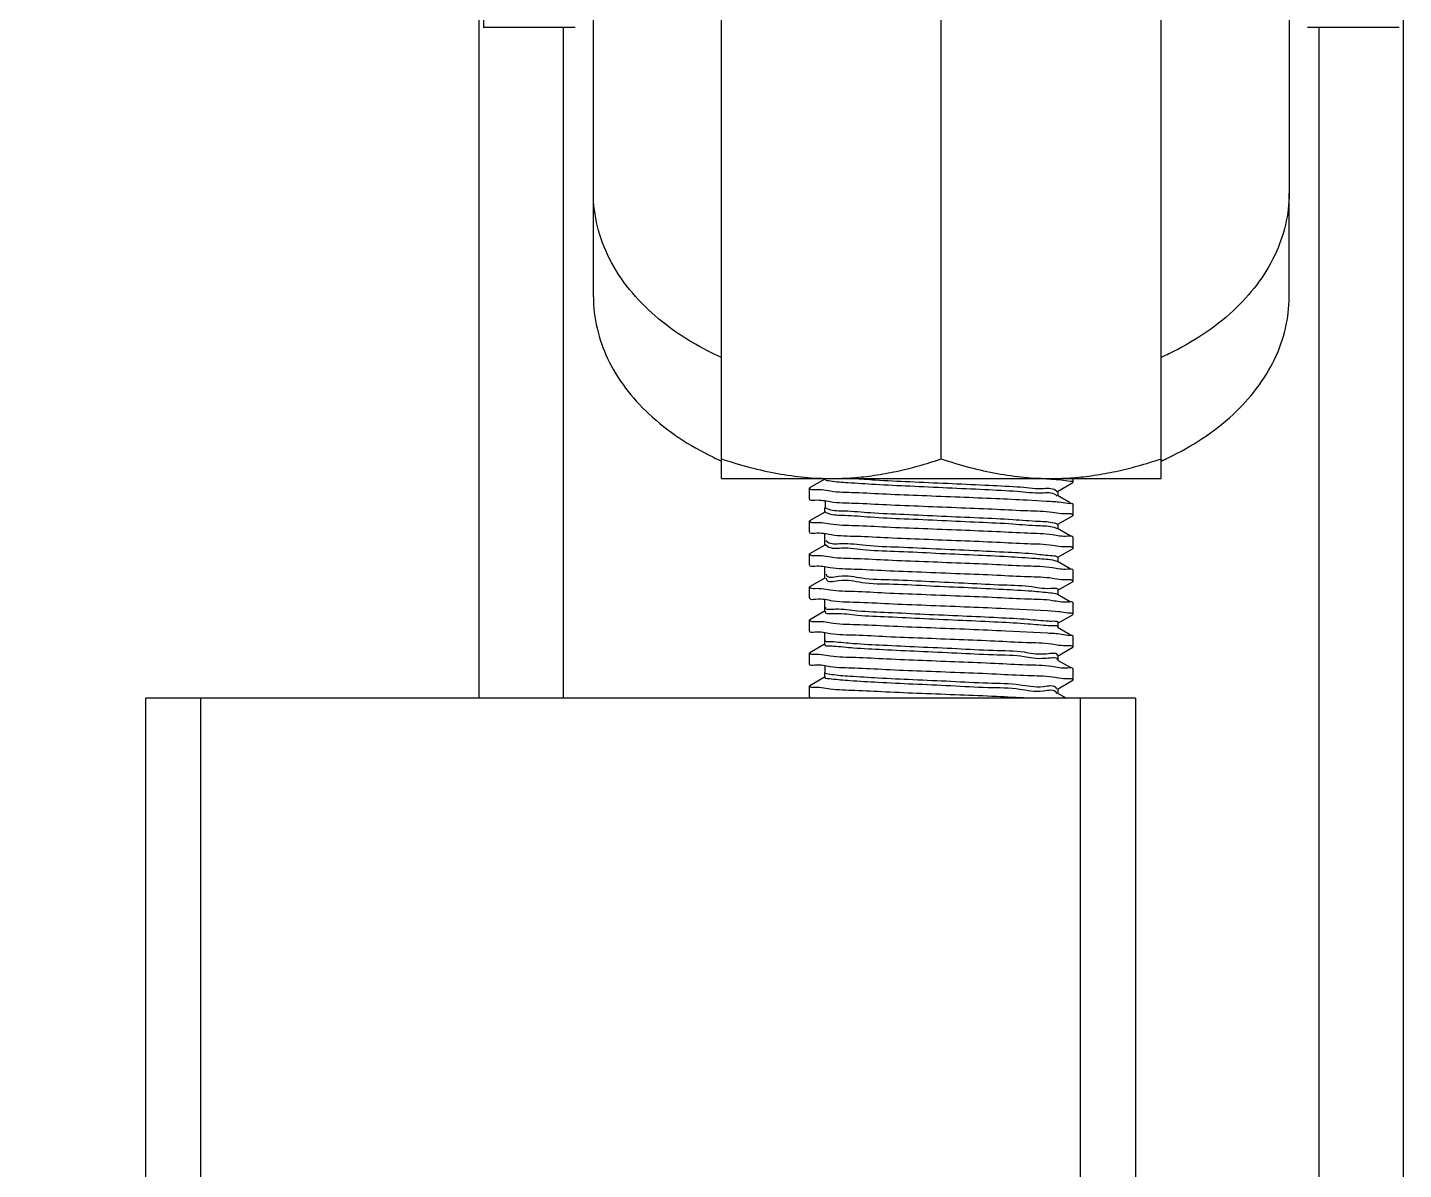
# Model space of a CAD drawing. Header units: millimetres. Extents: x -633009578 to 5705885, y -633235091 to 2571734.
# Drawn here: x 2467365 to 2467926, y 2004129 to 2004594 of the extents above; entities that cross this region are included whole.
import ezdxf

# ---------------------------------------------------------------- set-up
doc = ezdxf.new("R2010")
doc.units = ezdxf.units.MM
doc.header["$LTSCALE"] = 1000
doc.header["$MEASUREMENT"] = 0
doc.layers.get('0').update_dxf_attribs({"color": 9})
doc.layers.add('E-WIRE-系统', color=3, linetype='Continuous')
doc.styles.get("Standard").update_dxf_attribs({"font": 'simhei.ttf', "bigfont": 'hztxt.shx'})
doc.styles.add('TSSD_Dimension', font='simhei.ttf', dxfattribs={"width": 0.707, "bigfont": 'hztxt.shx'})
doc.dimstyles.get("Standard").update_dxf_attribs({"dimtxt": 0.18, "dimasz": 0.18, "dimexe": 0.18, "dimexo": 0.0625, "dimgap": 0.09, "dimtad": 0, "dimtih": 1, "dimtoh": 1, "dimdec": 4, "dimzin": 0, "dimdsep": 46, "dimtxsty": 'Standard', "dimcen": 0.09, "dimadec": 0, "dimazin": 0, "dimtfac": 1, "dimtdec": 4, "dimtofl": 0, "dimtmove": 0, "dimatfit": 3, "dimfxl": 1, "dimtolj": 1, "dimtzin": 0, "dimarcsym": 0})

# ---------------------------------------------------------------- blocks, each defined once
blk = doc.blocks.new('G$CF4FACE3C')
at = {"layer": 'E-WIRE-系统'}
for p, q in [((2282.004614396952, 7176.235928058974), (2282.004614396952, 7580.799991547246)), ((2443.8302397714, 7176.235928058974), (2443.8302397714, 7580.799991547246)), ((2362.917427079985, 7183.462768997415), (2362.917427079985, 7573.573150608107)), ((2234.753957264125, 7281.326877401094), (2234.753957264125, 7541.273375205579)), ((2491.041013241746, 7541.266804728424), (2491.041013241746, 7281.326877401094)), ((2194.287579997908, 7443.473159432062), (2194.287579997908, 7342.307216286077)), ((2192.696155785816, 7095.323115365463), (2192.696155785816, 7373.383338022861)), ((2192.696155793034, 7095.323115365463), (2192.696155793034, 7373.383338022861)), ((2533.138698371593, 5261.703392315772), (2533.138698371593, 7373.383338022861)), ((2533.138698366471, 5261.703392315772), (2533.138698366471, 7373.383338022861)), ((2228.009561049053, 7342.307216286077), (2194.287579997908, 7342.307216286077)), ((2223.807598077459, 7095.323115365463), (2223.807598077459, 7342.307216286077)), ((2531.507390501443, 7342.307216286077), (2497.785409451695, 7342.307216286077)), ((2502.027256080881, 5261.703392315772), (2502.027256080881, 7342.307216286077)), ((2234.753957264125, 7243.174811040517), (2234.753957264125, 7281.326877401094)), ((2491.041013241746, 7243.174811040517), (2491.041013241746, 7281.326877401094)), ((2223.807598067448, 7095.323115365463), (2223.807598067448, 7190.689115243731)), ((2502.027256091125, 5261.703392315772), (2502.027256091125, 7190.689115243731)), ((2282.004614396952, 7176.235928058974), (2443.8302397714, 7176.235928058974)), ((2314.369739470771, 7168.696710954537), (2314.369739470771, 7172.742351582041)), ((2314.484616969712, 7172.875263092457), (2320.105317666428, 7176.129076742218)), ((2319.602008205606, 7172.035088850069), (2322.051301636733, 7171.640851926059)), ((2401.687089122133, 7176.012726172456), (2397.856465522666, 7176.236629130668)), ((2403.348767004441, 7175.925962685142), (2401.687089122133, 7176.012726172456)), ((2411.350187275559, 7174.632231498719), (2405.729582865955, 7171.378473560093)), ((2405.859310618602, 7171.52865939145), (2405.859310618602, 7169.910403133952)), ((2411.465114695951, 7174.765171905863), (2411.465114695951, 7176.235928058974)), ((2314.484666934703, 7168.563770546112), (2314.369739470771, 7168.696710954537)), ((2320.209263607161, 7165.468798508751), (2320.23254100536, 7167.940745188273)), ((2394.550105586881, 7168.337296361453), (2401.687089122133, 7167.921444917447)), ((2405.228130078642, 7170.064160302398), (2405.27305335924, 7170.017866602284)), ((2405.27305335924, 7170.017866602284), (2405.430314765777, 7169.834264978883)), ((2405.729536542902, 7170.060615790426), (2410.330175384413, 7167.397161850356)), ((2411.35023723077, 7166.806802139967), (2411.465114695951, 7166.673890630133)), ((2411.465114695951, 7162.628250001348), (2411.465114695951, 7166.673890630133)), ((2314.484616969712, 7160.73834118864), (2320.105317666428, 7163.99215484981)), ((2319.975543582113, 7163.84194218216), (2319.975543582113, 7165.460198438959)), ((2320.209263607161, 7165.468798508751), (2321.442964804824, 7164.953761822428)), ((2406.233829209115, 7163.337767414981), (2403.819405636983, 7163.727104287944)), ((2411.350187275559, 7162.495309594902), (2405.729582865955, 7159.241551654995)), ((2314.369739470771, 7156.559789049439), (2314.369739470771, 7160.605429678224)), ((2314.484666934703, 7156.426848641713), (2314.369739470771, 7156.559789049439)), ((2319.60013139178, 7159.894640916609), (2321.992398607079, 7159.508279114845)), ((2405.340474569239, 7157.905297065619), (2405.412091831909, 7157.868049183278)), ((2405.412091831909, 7157.868049183278), (2405.609052837128, 7157.749889120576)), ((2405.729536542902, 7157.923693896621), (2410.330175384413, 7155.260239946074)), ((2405.859310618602, 7159.391737487051), (2405.859310618602, 7157.773481230135)), ((2314.484616969712, 7148.601419283892), (2320.105317666428, 7151.855232943431)), ((2319.975543582113, 7153.323276546202), (2319.998820979148, 7155.795223226654)), ((2319.975543582113, 7151.705020276946), (2319.975543582113, 7153.323276546202)), ((2320.278513599187, 7151.903830213123), (2320.939741847105, 7151.294908434153)), ((2320.370005034842, 7153.403113577631), (2320.939741847105, 7152.91316468094)), ((2406.23567191395, 7151.202570282039), (2403.845669286558, 7151.588240922312)), ((2411.35023723077, 7154.669880235684), (2411.465114695951, 7154.536968725268)), ((2411.465114695951, 7150.491328086471), (2411.465114695951, 7154.536968725268)), ((2314.369739470771, 7144.422867134563), (2314.369739470771, 7148.468507773359)), ((2319.608490870101, 7147.780193728977), (2322.364085445413, 7147.344164207927)), ((2411.350187275559, 7150.358387688524), (2405.729582865955, 7147.10462976119)), ((2405.859310618602, 7147.254815592547), (2405.859310618602, 7145.636559324455)), ((2314.484666934703, 7144.289926737198), (2314.369739470771, 7144.422867134563)), ((2319.975543582113, 7141.186354640755), (2319.998820979148, 7143.658301320858)), ((2319.975543582113, 7139.568098373245), (2319.975543582113, 7141.186354640755)), ((2320.523029169301, 7141.053342216066), (2320.54088205751, 7140.872567590442)), ((2405.425810399, 7145.834661732311), (2405.694888630882, 7145.721520989784)), ((2405.729536542902, 7145.786771992804), (2410.330175384413, 7143.123318082537)), ((2411.35023723077, 7142.532958331401), (2411.465114695951, 7142.400046820869)), ((2411.465114695951, 7138.354406193132), (2411.465114695951, 7142.400046820869)), ((2314.369739470771, 7132.285945240525), (2314.369739470771, 7136.331585868844)), ((2314.484616969712, 7136.464497389854), (2320.105317666428, 7139.718311038916)), ((2320.52217565896, 7139.553880823194), (2320.54088205751, 7139.254311323515)), ((2406.233753508888, 7139.064236133709), (2403.819773271913, 7139.453233288019)), ((2411.350187275559, 7138.221465785406), (2405.729582865955, 7134.967707856209)), ((2314.484666934703, 7132.153004833381), (2314.369739470771, 7132.285945240525)), ((2319.598749212688, 7135.616826507729), (2321.935292929877, 7135.23866643745)), ((2319.975543582113, 7129.049432725646), (2319.998820979148, 7131.521379405749)), ((2405.493150599999, 7133.80100022431), (2405.756287487457, 7133.694264622522)), ((2405.729536542902, 7133.649850087706), (2410.330175384413, 7130.98639617872)), ((2405.859310618602, 7135.11789368873), (2405.859310618602, 7133.499637421337)), ((2314.484616969712, 7124.327575486037), (2320.105317666428, 7127.581389135099)), ((2319.975543582113, 7127.431176468148), (2319.975543582113, 7129.049432725646)), ((2401.964827777119, 7127.446560339304), (2386.625716507435, 7128.266189133865)), ((2406.190025717486, 7127.161364407628), (2401.964827777119, 7127.446560339304)), ((2411.350187275559, 7126.084543881589), (2405.729582865955, 7122.830785951111)), ((2411.35023723077, 7130.396036437945), (2411.465114695951, 7130.263124916353)), ((2411.465114695951, 7126.217484289315), (2411.465114695951, 7130.263124916353)), ((2314.369739470771, 7120.149023335776), (2314.369739470771, 7124.194663963164)), ((2319.623959568795, 7123.54110434663), (2323.046230946435, 7123.021867540316)), ((2405.729536542902, 7121.512928172131), (2410.330175384413, 7118.849474242073)), ((2405.859310618602, 7122.980971773737), (2405.859310618602, 7121.362715516239)), ((2314.484666934703, 7120.016082927934), (2314.369739470771, 7120.149023335776)), ((2319.975543582113, 7116.912510821247), (2319.998820979148, 7119.384457501583)), ((2319.975543582113, 7115.294254563632), (2319.975543582113, 7116.912510821247)), ((2386.625716507435, 7120.174907857203), (2401.964827777119, 7119.355279083713)), ((2411.35023723077, 7118.259114534245), (2411.465114695951, 7118.126203011372)), ((2411.465114695951, 7114.080562383751), (2411.465114695951, 7118.126203011372)), ((2314.369739470771, 7108.012101431959), (2314.369739470771, 7112.057742058765)), ((2314.484616969712, 7112.190653580357), (2320.105317666428, 7115.444467230816)), ((2319.601252680179, 7111.351866294281), (2322.073608004255, 7110.954599392484)), ((2406.228485155851, 7114.774142844137), (2403.559866990196, 7115.198440892273)), ((2411.350187275559, 7113.947621976025), (2405.729582865955, 7110.693864036235)), ((2405.859310618602, 7110.844049868872), (2405.859310618602, 7109.22579361184)), ((2314.484666934703, 7107.879161024117), (2314.369739470771, 7108.012101431959)), ((2320.096645949408, 7104.775588926743), (2320.119923349936, 7107.247535606963)), ((2405.729536542902, 7109.376006278791), (2410.330175384413, 7106.712552338257)), ((2411.35023723077, 7106.122192627867), (2411.465114695951, 7105.989281106857)), ((2411.465114695951, 7101.94364047877), (2411.465114695951, 7105.989281106857)), ((2314.484616969712, 7100.05373167654), (2320.105317666428, 7103.307545326999)), ((2319.975543582113, 7103.157332659466), (2319.975543582113, 7104.775588926743)), ((2406.234915820183, 7102.655207981472), (2403.853043166222, 7103.040007664124)), ((2411.350187275559, 7101.810700070928), (2405.729582865955, 7098.556942132418)), ((2069.93740103161, 4827.627773420303), (2069.93740103161, 7095.323115365463)), ((2434.388438135618, 7095.323115365463), (2069.93740103161, 7095.323115365463)), ((2090.184680866078, 4827.627773420303), (2090.184680866078, 7095.323115365463)), ((2314.369739470771, 7095.875179526745), (2314.369739470771, 7099.920820154366)), ((2314.484666934703, 7095.742239119718), (2314.369739470771, 7095.875179526745)), ((2319.600714044878, 7099.210542892455), (2322.003528924193, 7098.822846643161)), ((2405.229275802616, 7097.351786816376), (2405.246016497957, 7097.310160976485)), ((2405.246016497957, 7097.310160976485), (2405.308226522058, 7097.122624778422)), ((2405.729536542902, 7097.239084415953), (2409.039029242471, 7095.323115365463)), ((2405.859310618602, 7098.707127974834), (2405.859310618602, 7097.088871707558)), ((2414.141158296261, 4827.627773420303), (2414.141158296261, 7095.323115365463)), ((2434.388438135618, 7095.323115365463), (2434.388438135618, 4827.627773420303))]:
    blk.add_line(p, q, dxfattribs=at)
for points, knots in [([(2282.004614396952, 7220.796907335171), (2273.181892365916, 7224.723297971534), (2257.00577458553, 7234.513920530095), (2239.269695990952, 7255.610381889972), (2234.753957264125, 7273.089070119779), (2234.753957264125, 7281.326877401094)], [0.3023441793799288, 0.3023441793799288, 0.3023441793799288, 0.3023441793799288, 0.5517010529999999, 0.7863496065000001, 1, 1, 1, 1]), ([(2491.041013241746, 7281.326877401094), (2491.041013241746, 7273.522974878666), (2487.029365969589, 7257.039492995595), (2470.710762786213, 7236.263420866453), (2454.465771846008, 7225.72315359104), (2444.816171484999, 7221.254570156685), (2443.8302397714, 7220.814864675514)], [0, 0, 0, 0, 0.2154245462, 0.4502094404999999, 0.7129092425, 0.7425986111207241, 0.7425986111207241, 0.7425986111207241, 0.7425986111207241]), ([(2234.753957264125, 7243.174811040517), (2234.753957264125, 7235.399077148992), (2238.734090696322, 7218.979944616207), (2254.939155701315, 7198.255564049585), (2271.192002648488, 7187.647378557245), (2280.907569424249, 7183.13373147219), (2282.004614396952, 7182.644957610988)], [0, 0, 0, 0, 0.2155450163, 0.4503444725, 0.7129666287, 0.7461361764619224, 0.7461361764619224, 0.7461361764619224, 0.7461361764619224]), ([(2443.8302397714, 7182.662846913678), (2444.733725433936, 7183.065769552602), (2454.339475469198, 7187.500005066511), (2470.588012662251, 7197.989864641684), (2487.002660731785, 7218.809335194645), (2491.041013241746, 7235.347140007769), (2491.041013241746, 7243.174811040517)], [0.2600278751697096, 0.2600278751697096, 0.2600278751697096, 0.2600278751697096, 0.2871380899, 0.5499034588000004, 0.7846766079999999, 1, 1, 1, 1])]:
    blk.add_open_spline(points, degree=3, knots=knots, dxfattribs=at)
for points, start_tangent, end_tangent in [([(2282.004614396952, 7183.462768997415), (2292.508916155901, 7180.324616462807), (2302.599513174035, 7178.07620907994), (2312.541996460874, 7176.701631426113), (2322.461020738585, 7176.235928058974)], (0.9486832981459642, -0.3162277657304615), (0.999999999998478, -1.728336463218756e-06)), ([(2322.461020738585, 7176.235928058974), (2330.39646489569, 7176.534526514472), (2338.336899439106, 7177.419889322133), (2346.330104060005, 7178.871771765407), (2354.48038650793, 7180.881935015204), (2362.917427079985, 7183.462768997415)], (0.9999999999999577, 0), (0.9486832981454347, 0.3162277657320138)), ([(2362.917427079985, 7183.462768997415), (2373.42172884848, 7180.324616462807), (2383.51232586964, 7178.07620907994), (2393.454809147632, 7176.701631426113), (2403.373833421385, 7176.235928058974)], (0.9486832981460293, -0.3162277657304416), (0.9999999999984973, -1.72833646390692e-06)), ([(2403.373833421385, 7176.235928058974), (2411.30927758757, 7176.534526514472), (2419.249712130986, 7177.419889322133), (2427.242916755378, 7178.871771765407), (2435.393199201906, 7180.881935015204), (2443.8302397714, 7183.462768997415)], (0.9999999999999072, 0), (0.9486832981494702, 0.3162277657202158)), ([(2314.369739470771, 7172.742351582041), (2316.328802433796, 7172.191727796919)], (0, -0.9999999999998099), (0.9993292757014728, 0.03661964946034815)), ([(2316.328802433796, 7172.191727796919), (2319.602008205606, 7172.035088850069)], (0.9993292754641927, 0.03661965592533803), (0.9909656777976994, -0.1341157165546781)), ([(2319.990420663496, 7175.987468195031), (2322.049299804028, 7175.376102716313)], (0.500645508262784, -0.8656523985163724), (0.9820799493447337, -0.1884647794545417)), ([(2322.049299804028, 7175.376102716313), (2328.476849644911, 7174.742387057631), (2338.578094990226, 7174.108671429218), (2351.275559655624, 7173.47495575936), (2365.214834980667, 7172.841240152135), (2378.909051239723, 7172.207524525118), (2390.897478467785, 7171.573808864574)], (0.9820799484362553, -0.18846478418935), (0.9982464485168402, -0.05919483105427783)), ([(2322.051301636733, 7171.640851926059), (2331.076357906684, 7171.089903021464), (2342.661946660606, 7170.53949135344), (2355.905619663652, 7169.988091255655), (2369.694421065506, 7169.437589567737), (2382.967325479491, 7168.885741971317), (2394.550105586881, 7168.337296361453)], (0.9890949369406352, -0.1472793458654139), (0.9986272478749544, -0.05237957427902987)), ([(2330.466229790356, 7176.261573534575), (2338.578094990226, 7175.726927686832), (2351.275559655624, 7175.09321202687), (2365.214834980667, 7174.459496399155), (2378.909051239723, 7173.82578077144), (2390.897478467785, 7173.192065122654)], (0.99839434778111, -0.05664562047453815), (0.998246448513222, -0.05919483111574813)), ([(2390.897478467785, 7173.192065122654), (2399.901339396834, 7172.558349493542), (2404.960213303799, 7171.924633834977), (2405.514075143728, 7171.328154920717)], (0.9982464485012083, -0.05919483131719258), (0.5022201251981087, -0.8647398139598795)), ([(2390.897478467785, 7171.573808864574), (2399.901339396834, 7170.940093237441), (2404.960213303799, 7170.306377577479), (2405.228130078642, 7170.064160302398)], (0.9982464485746144, -0.05919483007872671), (0.7042338507512729, -0.7099680862265741)), ([(2407.034155026311, 7175.596874782001), (2403.348767004441, 7175.925962685142)], (-0.9887197696173726, 0.1497772251297244), (-0.9984869001562573, 0.05499009198221585)), ([(2410.344439959852, 7175.181023349171), (2407.034155026311, 7175.596874782001)], (-0.9993406292448316, 0.03630849405633987), (-0.988719769212355, 0.1497772278037298)), ([(2411.465114695951, 7174.765171905863), (2410.344439959852, 7175.181023349171)], (0, 1.000000000000671), (-0.9993406288302381, 0.03630850545220484)), ([(2321.992398607079, 7167.599560402217), (2316.305631185183, 7168.149375262437), (2314.393879357027, 7168.534147964208)], (-0.9890389125478893, 0.1476551030819412), (-0.3101905778408648, 0.9506743950573264)), ([(2403.819405636983, 7163.727104287944), (2394.807279483881, 7164.278125764919), (2383.317854590714, 7164.824759420939), (2370.217311095679, 7165.370921506896), (2356.173169696704, 7165.931696646498), (2342.673079736996, 7166.493363350979), (2331.096833585994, 7167.043183380389), (2321.992398607079, 7167.599560402217)], (-0.9890812660215329, 0.1473711274483363), (-0.9890389122918142, 0.1476551047978756)), ([(2401.687089122133, 7167.921444917447), (2407.034155026311, 7167.505593516747)], (0.9986176054162271, -0.0525630873596076), (0.988719769546693, -0.1497772255977776)), ([(2407.034155026311, 7167.505593516747), (2410.344439959852, 7167.089742062381), (2411.412184693385, 7166.850797799998)], (0.9887197693084607, -0.1497772271682122), (0.5790352657719898, -0.8153024966203806)), ([(2320.087353245588, 7163.947654776624), (2321.442964804824, 7163.335505574825)], (0.6870169582910888, -0.7266413826784056), (0.950867568855783, -0.3095979110027592)), ([(2321.442964804824, 7164.953761822428), (2327.241183548933, 7164.320046194713), (2336.844903378747, 7163.686330544646), (2349.229718031129, 7163.052614926943), (2363.074568462791, 7162.418899257085), (2376.902656989871, 7161.785183629952), (2389.238973876229, 7161.151468001655), (2398.767633234849, 7160.517752352986), (2404.472235380905, 7159.884036735748), (2405.727677530609, 7159.269520426518)], (0.9508675703641525, -0.3095979063716123), (0.6804103024265084, -0.7328313723847015)), ([(2321.442964804824, 7163.335505574825), (2327.241183548933, 7162.701789946645), (2336.844903378747, 7162.068074288429), (2349.229718031129, 7161.434358659433), (2363.074568462791, 7160.80064301088), (2376.902656989871, 7160.166927383165), (2389.238973876229, 7159.533211765229), (2398.767633234849, 7158.899496095604), (2404.472235380905, 7158.265780467773), (2405.340474569239, 7157.905297065619)], (0.9508675703994092, -0.309597906263207), (0.8923028814688458, -0.4514372245661246)), ([(2409.514904643409, 7163.177619801718), (2406.233829209115, 7163.337767414981)], (-0.9993482727476699, -0.03609750346836272), (-0.9908084977056079, 0.1352720254674012)), ([(2411.465114695951, 7162.628250001348), (2409.514904643409, 7163.177619801718)], (0, 1.000000000000495), (-0.9993482724378904, -0.03609751203305134)), ([(2314.369739470771, 7160.605429678224), (2316.305631185183, 7160.058093975065)], (0, -0.9999999999999216), (0.9993722406700889, 0.03542773740197881)), ([(2322.364085445413, 7155.435445473646), (2316.352135450114, 7156.005873403512), (2314.393000569427, 7156.397970659542)], (-0.9892275455504831, 0.1463860072690459), (-0.300475722884629, 0.953789463119201)), ([(2316.305631185183, 7160.058093975065), (2319.60013139178, 7159.894640916609)], (0.9993722402955468, 0.03542774797576507), (0.9906971648476613, -0.136085001240504)), ([(2321.992398607079, 7159.508279114845), (2331.096833585994, 7158.951902114437), (2342.673079736996, 7158.402082074084), (2356.173169696704, 7157.840415390674), (2370.217311095679, 7157.279640230001), (2383.317854590714, 7156.733478144859), (2394.807279483881, 7156.186844497919), (2403.819405636983, 7155.635823011282)], (0.9890389122939429, -0.1476551047828314), (0.9890812660158632, -0.1473711274861557)), ([(2320.939741847105, 7152.91316468094), (2326.094214223092, 7152.279449052643), (2335.176532160025, 7151.64573343494), (2347.217906181701, 7151.012017775676), (2360.933911213651, 7150.37830215774), (2374.861493253615, 7149.744586489745), (2387.515029795934, 7149.110870881355), (2397.544797815615, 7148.477155253058), (2403.880945626646, 7147.843439593795), (2405.833254748024, 7147.235968405264)], (0.8207746107283372, -0.5712521670711553), (0.5860846041809825, -0.8102498606870802)), ([(2320.939741847105, 7151.294908434153), (2326.094214223092, 7150.661192816333), (2335.176532160025, 7150.027477188618), (2347.217906181701, 7149.393761518179), (2360.933911213651, 7148.760045889183), (2374.861493253615, 7148.126330240979), (2387.515029795934, 7147.492614624673), (2397.544797815615, 7146.858898995561), (2403.880945626646, 7146.225183326402), (2405.425810399, 7145.834661732311)], (0.8207746108106121, -0.5712521669527736), (0.9428823200771776, -0.333125997914294)), ([(2403.845669286558, 7151.588240922312), (2394.735463817837, 7152.144990327768), (2383.279002447147, 7152.689540728112), (2370.080043477705, 7153.239522951539), (2356.447870386764, 7153.783742089407), (2343.349388472037, 7154.326937266393), (2331.775501045631, 7154.870787484688), (2322.364085445413, 7155.435445473646)], (-0.9890975923392574, 0.1472615117021148), (-0.989227545244554, 0.1463860093367252)), ([(2403.819405636983, 7155.635823011282), (2409.514904643409, 7155.086338525289), (2411.441239228006, 7154.699271455756)], (0.9890812663757367, -0.1473711250693943), (0.3073411645417348, -0.9515993950069418)), ([(2409.556331966305, 7151.034792347229), (2406.23567191395, 7151.202570282039)], (-0.9994125587290817, -0.03427152541749289), (-0.9906209610972669, 0.136638616191097)), ([(2411.465114695951, 7150.491328086471), (2409.556331966305, 7151.034792347229)], (0, 1.000000000000485), (-0.9994125583620582, -0.0342715361162183)), ([(2314.369739470771, 7148.468507773359), (2316.352135450114, 7147.914592137677)], (0, -0.9999999999996741), (0.9992402775890231, 0.03897265251670449)), ([(2316.352135450114, 7147.914592137677), (2319.608490870101, 7147.780193728977)], (0.999240277682353, 0.03897265012109338), (0.9921724935195003, -0.124874909823805)), ([(2322.364085445413, 7147.344164207927), (2331.775501045631, 7146.779506196617), (2343.349388472037, 7146.235655998811), (2356.447870386764, 7145.69246081321), (2370.080043477705, 7145.14824168582), (2383.279002447147, 7144.598259462393), (2394.735463817837, 7144.053709072177), (2403.845669286558, 7143.496959645534)], (0.9892275452424335, -0.1463860093512472), (0.9890975923426919, -0.1472615116797678)), ([(2321.935292929877, 7143.329947724822), (2316.299790776102, 7143.876363278483), (2314.393999349326, 7144.260204150807)], (-0.9890745430597151, 0.1474162415441774), (-0.311508387552992, 0.9502434027573233)), ([(2320.54088205751, 7140.872567590442), (2325.038793184562, 7140.238851910108), (2333.577129194979, 7139.605136294034), (2345.245125826448, 7138.971420686226), (2358.798185362713, 7138.337705016485), (2372.790634674486, 7137.703989399248), (2385.729932121234, 7137.070273718913), (2396.235873314785, 7136.436558112269), (2403.187814108795, 7135.802842483274), (2405.844207355054, 7135.169126824592), (2405.828083769185, 7135.141960226349)], (0.1604817395268309, -0.987038809408817), (-0.6104421329866717, -0.7920608576883934)), ([(2403.819773271913, 7139.453233288019), (2394.941726308782, 7139.997175713652), (2383.470202740282, 7140.544230066123), (2369.882542294683, 7141.110543897725), (2355.532302875305, 7141.683626699261), (2342.260038725333, 7142.237640287494), (2330.857061487855, 7142.782007814618), (2321.935292929877, 7143.329947724822)], (-0.9891370798019283, 0.1469960453925188), (-0.9890745434081097, 0.1474162392079484)), ([(2403.845669286558, 7143.496959645534), (2409.556331966305, 7142.943511080346), (2411.440520111239, 7142.562950410764)], (0.9890975924602209, -0.1472615108893249), (0.3152606145907762, -0.949005134278715)), ([(2314.369739470771, 7136.331585868844), (2316.299790776102, 7135.785082001472)], (0, -1.000000000000169), (0.9993910871056181, 0.03489204800350289)), ([(2316.299790776102, 7135.785082001472), (2319.598749212688, 7135.616826507729)], (0.9993910869321958, 0.03489205296619865), (0.9904500241349155, -0.1378722223334096)), ([(2320.54088205751, 7139.254311323515), (2325.038793184562, 7138.620595663087), (2333.577129194979, 7137.986880045384), (2345.245125826448, 7137.353164429427), (2358.798185362713, 7136.719448769465), (2372.790634674486, 7136.085733142332), (2385.729932121234, 7135.452017481788), (2396.235873314785, 7134.818301853491), (2403.187814108795, 7134.18458623637), (2405.493150599999, 7133.80100022431)], (0.1604817394744832, -0.9870388094170435), (0.9564818474892167, -0.2917918357732607)), ([(2409.511408529244, 7138.904271541047), (2406.233753508888, 7139.064236133709)], (-0.9993442032631877, -0.0362099903944866), (-0.990802411143252, 0.1353165993980462)), ([(2411.465114695951, 7138.354406193132), (2409.511408529244, 7138.904271541047)], (0, 1.000000000000569), (-0.9993442033700395, -0.03620998745323666)), ([(2323.046230946435, 7131.113148796838), (2316.57533543231, 7131.701450649649), (2314.3897246907, 7132.127092430252)], (-0.9893212865795495, 0.1457511300826803), (-0.2632977865183545, 0.9647146083760503)), ([(2321.935292929877, 7135.23866643745), (2330.857061487855, 7134.690726537607), (2342.260038725333, 7134.146359010716), (2355.532302875305, 7133.592345423647), (2369.882542294683, 7133.019262630143), (2383.470202740282, 7132.45294879924), (2394.941726308782, 7131.90589442628), (2403.819773271913, 7131.361952032894)], (0.9890745434121492, -0.1474162391811827), (0.9891370798023591, -0.1469960453886053)), ([(2386.625716507435, 7128.266189133865), (2373.262279595947, 7128.836925833602), (2359.060301123653, 7129.405346867978), (2345.135284218471, 7129.976103549474), (2332.859762101667, 7130.541368374135), (2323.046230946435, 7131.113148796838)], (-0.9989621465769717, 0.04554810321454342), (-0.9893212865534806, 0.1457511302598731)), ([(2403.819773271913, 7131.361952032894), (2409.511408529244, 7130.812990275444), (2411.44129570527, 7130.425379836815)], (0.9891370794224943, -0.1469960479445452), (0.3067160205100632, -0.9518010731044783)), ([(2320.247377011459, 7128.831970449653), (2324.077544406522, 7128.198254821938)], (-0.5346887585104038, -0.8450490704820832), (0.9999593616643737, 0.009015265931681445)), ([(2320.261438042391, 7127.235025037662), (2320.247377011459, 7127.21371418226), (2324.077544406522, 7126.579998575035)], (-0.5657431885148363, -0.8245814967675604), (0.9999593616788186, 0.009015264321067227)), ([(2320.247377011459, 7128.831970449653), (2320.239397356287, 7128.819007596816)], (-0.5346888046810804, -0.8450490413579133), (-0.51338407800333, -0.8581589529013117)), ([(2324.077544406522, 7128.198254821938), (2332.05067084101, 7127.564539152198), (2343.316281620879, 7126.930823524483), (2356.672700518509, 7126.297107916558), (2370.695229742909, 7125.663392246584), (2383.888119033538, 7125.029676628881)], (0.9999593616907712, 0.00901526299165057), (0.9986740626376231, -0.05147928335665603)), ([(2324.077544406522, 7126.579998575035), (2332.05067084101, 7125.946282904479), (2343.316281620879, 7125.312567286775), (2356.672700518509, 7124.67885165906), (2370.695229742909, 7124.045136000845), (2383.888119033538, 7123.411420381977)], (0.9999593616908862, 0.009015262991577793), (0.9986740626376353, -0.05147928335664494)), ([(2410.37449502619, 7126.627700195997), (2407.148779684445, 7127.038191969856), (2406.190025717486, 7127.161364407628)], (-0.9991870558407919, 0.0403141096944884), (-0.9941690966199048, 0.1078323111442431)), ([(2411.465114695951, 7126.217484289315), (2410.37449502619, 7126.627700195997)], (0, 1.00000000000077), (-0.9991870558507824, 0.04031410943844205)), ([(2314.369739470771, 7124.194663963164), (2316.57533543231, 7123.610169394524)], (0, -1.00000000000001), (0.9987527766754581, 0.04992886022430372)), ([(2316.57533543231, 7123.610169394524), (2319.623959568795, 7123.54110434663)], (0.9987527766394456, 0.04992886093854363), (0.9949369698731195, -0.100500875517728)), ([(2323.046230946435, 7123.021867540316), (2332.859762101667, 7122.450087118312), (2345.135284218471, 7121.884822283755), (2359.060301123653, 7121.314065602375), (2373.262279595947, 7120.745644547394), (2386.625716507435, 7120.174907857203)], (0.9893212865535445, -0.1457511302599203), (0.9989621465767947, -0.04554810321695045)), ([(2383.888119033538, 7125.029676628881), (2394.844113902654, 7124.3959609702), (2402.394564063521, 7123.762245342485)], (0.9986740625829063, -0.05147928441764977), (0.9985305530212275, -0.05419164772311317)), ([(2383.888119033538, 7123.411420381977), (2394.844113902654, 7122.777704711654), (2402.394564063521, 7122.143989094882)], (0.9986740625831414, -0.05147928441424771), (0.9985305530210278, -0.05419164772785856)), ([(2402.394564063521, 7123.762245342485), (2405.734080839437, 7123.128529724781), (2405.718380283099, 7123.110294448095)], (0.9985305531804912, -0.05419164478722286), (-0.6761123026891688, -0.7367985846040851)), ([(2402.394564063521, 7122.143989094882), (2405.733587603318, 7121.509660425247)], (0.998530552932032, -0.05419164936871446), (-0.6278415206479672, -0.7783412008564612)), ([(2322.073608004255, 7119.045880669262), (2316.290280241985, 7119.603876618668), (2314.394118535332, 7119.986259877449)], (-0.989129197411504, 0.1470490762570555), (-0.3128293918040857, 0.9498093343529671)), ([(2320.063490954693, 7116.795881926431), (2323.212857695296, 7116.157657679985)], (-0.626203053566834, -0.7796600128925842), (0.9972829250337135, -0.07366659647239139)), ([(2403.559866990196, 7115.198440892273), (2394.228443821194, 7115.760777175776), (2382.67739516357, 7116.30506167456), (2369.543227788759, 7116.850335240015), (2355.951731842943, 7117.392908971873), (2342.767047191504, 7117.94156418799), (2331.272225495428, 7118.48627457337), (2322.073608004255, 7119.045880669262)], (-0.9892041584096876, 0.1465439626366545), (-0.9891291975807441, 0.1470490751196918)), ([(2323.212857695296, 7116.157657679985), (2330.600952083943, 7115.523942052969), (2341.436168929562, 7114.890226403484), (2354.562741111033, 7114.256510775769), (2368.580487973755, 7113.622795157484), (2381.994169476908, 7112.989079488092), (2393.37297967216, 7112.355363859097), (2401.503167676507, 7111.721648199833), (2405.517505355412, 7111.087932583294), (2405.494607848348, 7111.043046529754)], (0.9972829249320229, -0.07366659785228806), (-0.4789780398591516, -0.8778268834820749)), ([(2401.964827777119, 7119.355279083713), (2407.148779684445, 7118.946910703671), (2410.37449502619, 7118.536418919801), (2411.410358933266, 7118.303411333705)], (0.9986041342825916, -0.05281839635868513), (0.5931696393006034, -0.8050774987628077)), ([(2314.369739470771, 7112.057742058765), (2316.290280241985, 7111.512595343054)], (0, -1.000000000000402), (0.9993819176422125, 0.03515370093344599)), ([(2316.290280241985, 7111.512595343054), (2319.601252680179, 7111.351866294281)], (0.9993819174577288, 0.03515370618186633), (0.9909682394102647, -0.1340967877315707)), ([(2320.079347399995, 7115.195697747171), (2320.059956443496, 7115.17311708245), (2323.212857695296, 7114.539401411894)], (-0.6885408476836125, -0.7251975600254329), (0.9972829248706723, -0.07366659868326536)), ([(2322.073608004255, 7110.954599392484), (2331.272225495428, 7110.394993317546), (2342.767047191504, 7109.850282900617), (2355.951731842943, 7109.301627684501), (2369.543227788759, 7108.759053953225), (2382.67739516357, 7108.213780419552), (2394.228443821194, 7107.669495909591), (2403.559866990196, 7107.107159625855)], (0.989129197577425, -0.1470490751417721), (0.9892041584096652, -0.146543962636435)), ([(2323.212857695296, 7114.539401411894), (2330.600952083943, 7113.905685805832), (2341.436168929562, 7113.271970145986), (2354.562741111033, 7112.638254517573), (2368.580487973755, 7112.004538889276), (2381.994169476908, 7111.370823230012), (2393.37297967216, 7110.737107613008), (2401.503167676507, 7110.103391953395), (2405.517505355412, 7109.469676324748)], (0.9972829249200865, -0.07366659801358229), (-0.4273763374702256, -0.9040738167712803)), ([(2409.501399813918, 7114.631843984011), (2406.228485155851, 7114.774142844137)], (-0.9992842114562246, -0.03782941626074209), (-0.9918086142579967, 0.1277328175670495)), ([(2411.465114695951, 7114.080562383751), (2409.501399813918, 7114.631843984011)], (0, 0.9999999999998568), (-0.9992842111431579, -0.03782942452968407)), ([(2322.003528924193, 7106.914127909695), (2316.3176409523, 7107.463059126283), (2314.393674167106, 7107.849711037357)], (-0.9890773618778413, 0.1473973277248004), (-0.307926048915735, 0.9514102944570313)), ([(2403.853043166222, 7103.040007664124), (2394.811057465151, 7103.593316830811), (2383.251516970573, 7104.143057653098), (2369.717663147021, 7104.706405475154), (2355.589459812269, 7105.27056022326), (2342.483247971861, 7105.817072232952), (2331.005164301256, 7106.363408600679), (2322.003528924193, 7106.914127909695)], (-0.9890538306160588, 0.1475551427228923), (-0.9890773616231808, 0.1473973294357925)), ([(2403.559866990196, 7107.107159625855), (2409.501399813918, 7106.54056271771), (2411.441541804466, 7106.151328725857)], (0.9892041586612662, -0.1465439609375447), (0.3040055321875432, -0.9526702663566536)), ([(2319.98600221076, 7103.152150997543), (2319.979086314794, 7103.132519940962), (2322.446882833028, 7102.498804311967)], (-0.4439443721556983, -0.896054348013661), (0.9898552576667771, -0.1420794456271226)), ([(2320.096645949408, 7104.609511974384), (2322.446882833028, 7104.117060581339)], (0.8788829077743845, -0.4770375608085128), (0.9898552586448799, -0.1420794388113831)), ([(2322.446882833028, 7104.117060581339), (2329.231577214319, 7103.483344910084), (2339.609462057706, 7102.849629282369), (2352.473552745767, 7102.2159136337), (2366.451666975394, 7101.582198005519), (2380.052792154485, 7100.948482388281), (2391.826128180372, 7100.314766718308), (2400.515840999084, 7099.681051090593), (2405.195019374834, 7099.047335442039), (2405.340095036197, 7098.605970332981)], (0.9898552583242164, -0.1420794410456084), (0.191232255625598, -0.9815448152851622)), ([(2322.446882833028, 7102.498804311967), (2329.231577214319, 7101.865088663413), (2339.609462057706, 7101.231373035698), (2352.473552745767, 7100.597657375503), (2366.451666975394, 7099.963941747439), (2380.052792154485, 7099.330226119724), (2391.826128180372, 7098.696510470123), (2400.515840999084, 7098.062794853584), (2405.195019374834, 7097.429079183261), (2405.229275802616, 7097.351786816376)], (0.9898552583540076, -0.1420794408377692), (0.3840452398121571, -0.923314276815716)), ([(2409.528243485373, 7102.491115588928), (2406.234915820183, 7102.655207981472)], (-0.9993729245211465, -0.03540844156173815), (-0.9906537710402802, 0.1364005349110694)), ([(2411.465114695951, 7101.94364047877), (2409.528243485373, 7102.491115588928)], (0, 1.000000000000082), (-0.9993729243095251, -0.03540844752843297)), ([(2314.369739470771, 7099.920820154366), (2316.3176409523, 7099.371777849388)], (0, -1.000000000000239), (0.9993536566867374, 0.03594814135314348)), ([(2316.439950291533, 7095.356761328061), (2314.484666934703, 7095.742239119718)], (-0.9994051026388074, -0.03448827074913662), (-0.3080020100896205, 0.9513857061051855)), ([(2316.3176409523, 7099.371777849388), (2319.600714044878, 7099.210542892455)], (0.9993536568039086, 0.03594813809899528), (0.9907572764792046, -0.1356466700799505)), ([(2322.003528924193, 7098.822846643161), (2331.005164301256, 7098.27212734567), (2342.483247971861, 7097.725790955592), (2355.589459812269, 7097.179278947529), (2369.717663147021, 7096.615124209551), (2383.251516970573, 7096.051776397158), (2394.811057465151, 7095.502035553916), (2397.737870278535, 7095.407554918784)], (0.9890773615633156, -0.1473973298372747), (0.9993855500601033, -0.03505028288832895))]:
    blk.add_spline(points, degree=3, dxfattribs=dict(at, start_tangent=start_tangent, end_tangent=end_tangent))
blk.add_leader([(2369.582795839058, 8047.709315675427), (1687.016446765047, 6935.658165783621)], dimstyle='Standard', override={"dimgap": 0.09, "dimtad": 0, "dimtxsty": 'TSSD_Dimension'}, dxfattribs=at)

msp = doc.modelspace()

# ---------------------------------------------------------------- block references
at = {"xscale": 1.10592, "yscale": 1.10592, "zscale": 1.10592}
msp.add_blockref('G$CF4FACE3C', (2465124.496627273, 1996473.942841334, -46.07999998803452), dxfattribs=at)

doc.saveas('drawing.dxf')
